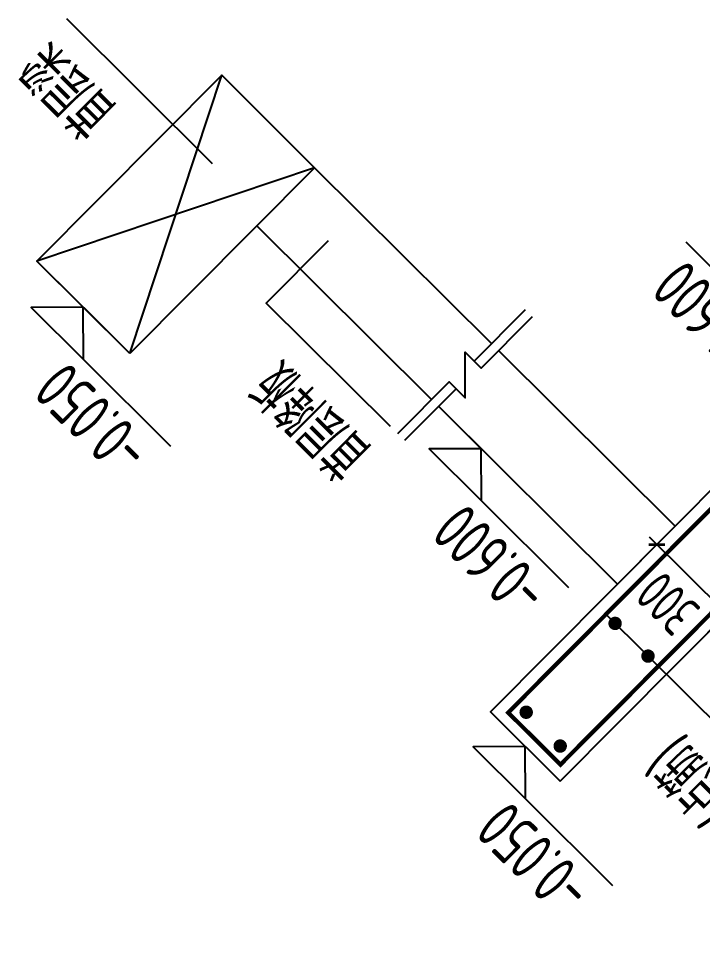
# Model space of a CAD drawing. Extents: x 517450926 to 520131079, y 3499134486 to 3500888201.
# Drawn here: x 518815463 to 518821723, y 3500015613 to 3500024075 of the extents above; entities that cross this region are included whole.
import ezdxf
from ezdxf.enums import TextEntityAlignment as Align

# ---------------------------------------------------------------- set-up
doc = ezdxf.new("R2010")
doc.units = 0
doc.header["$LTSCALE"] = 1000
doc.header["$MEASUREMENT"] = 0
doc.linetypes.add('DASHED', pattern=[0.75, 0.5, -0.25])
doc.layers.get('0').update_dxf_attribs({"linetype": 'CONTINUOUS'})
doc.layers.get('Defpoints').update_dxf_attribs({"color": 2, "linetype": 'CONTINUOUS'})
for name, color, linetype in [('__附着_A10-23平面图_TEN25IWV_设计区$0$__附着_A10-23平面图_TEN25IWV_设计区$0$__附着_A10-2楼一层平面（剧场）_TEN25667_设计区$0$AD-LEVL-HIGH', 61, 'CONTINUOUS'), ('S_BEAM', 4, 'DASHED'), ('S_DETL', 7, 'CONTINUOUS'), ('S_DETL_REIN', 1, 'CONTINUOUS'), ('S_DETL_TEXT', 161, 'CONTINUOUS'), ('S_DETL_THIN', 43, 'CONTINUOUS'), ('S_PLAN_TOPC', 7, 'CONTINUOUS')]:
    doc.layers.add(name, color=color, linetype=linetype)
doc.styles.add('__附着_A10-23平面图_TEN25IWV_设计区$0$__附着_A10-23平面图_TEN25IWV_设计区$0$__附着_A10-2楼一层平面（剧场）_TEN25667_设计区$0$TH-STYLE3', font='tssdeng', dxfattribs={"width": 0.7, "bigfont": 'tssdchn'})
doc.styles.add('TH-STYLE3', font='tssdeng.shx', dxfattribs={"width": 0.7, "bigfont": 'tssdchn.shx'})
doc.dimstyles.new('TSSD_100_100', dxfattribs={"dimtxt": 375, "dimasz": 100, "dimexe": 100, "dimexo": 0, "dimgap": 125, "dimtad": 1, "dimdec": 1, "dimdsep": 46, "dimtxsty": 'TH-STYLE3', "dimblk": 'ARCHTICK', "dimcen": -100, "dimdle": 100, "dimclrt": 7, "dimadec": 0, "dimazin": 0, "dimtfac": 1, "dimtdec": 1, "dimtix": 1, "dimtmove": 2, "dimatfit": 3, "dimldrblk": 'ARCHTICK', "dimfxl": 500, "dimfxlon": 1, "dimtolj": 1, "dimtzin": 0, "dimarcsym": 0})

# ---------------------------------------------------------------- blocks, each defined once
blk = doc.blocks.new('_ArchTick')
at = {"color": 0, "const_width": 0.25}
blk.add_lwpolyline([(-0.53, -0.53), (0.53, 0.53)], dxfattribs=at)
blk = doc.blocks.new('*D533')
at = {"layer": 'Defpoints', "color": 0, "transparency": 16777216}
for p in [(518820754.8, 3500018703.3), (518821944.1, 3500018622.9), (518821393, 3500018068.7)]:
    blk.add_point(p, dxfattribs=at)
at = {"layer": 'S_PLAN_TOPC', "color": 0, "lineweight": -2, "transparency": 16777216}
for p, q in [((518820953.4, 3500018903), (518821376.5, 3500019328.4)), ((518821235.1, 3500019328), (518822015, 3500018552.3)), ((518821591.5, 3500018268.3), (518822014.6, 3500018693.8))]:
    blk.add_line(p, q, dxfattribs=at)
at = {"layer": 'S_PLAN_TOPC', "color": 0, "lineweight": -2, "transparency": 16777216, "xscale": 100, "yscale": 100, "zscale": 100}
for p, rotation in [((518821306, 3500019257.5), 135.1572922659514), ((518821944.1, 3500018622.9), 315.1572922659514)]:
    blk.add_blockref('_ArchTick', p, dxfattribs=dict(at, rotation=rotation))
at = {"layer": 'S_PLAN_TOPC', "color": 7, "transparency": 16777216, "insert": (518821404.7, 3500018718.6), "char_height": 375, "attachment_point": 5, "rotation": 135.15729, "style": 'TH-STYLE3'}
blk.add_mtext('\\A1;300', dxfattribs=at)
blk = doc.blocks.new('*U66')
for p, q in [((900, 450), (2400, 450)), ((0, 0), (900, 0))]:
    blk.add_line(p, q)
blk.add_lwpolyline([(900, 450), (450, 0), (0, 450), (900, 450)], close=True)
at = {"style": '__附着_A10-23平面图_TEN25IWV_设计区$0$__附着_A10-23平面图_TEN25IWV_设计区$0$__附着_A10-2楼一层平面（剧场）_TEN25667_设计区$0$TH-STYLE3', "width": 0.7}
blk.add_attdef('标高', (900, 600), '', height=450, dxfattribs=at)
blk = doc.blocks.new('d')
at = {"const_width": 50}
blk.add_lwpolyline([(-25, 0, 1), (25, 0, 1)], format="xyb", close=True, dxfattribs=at)

msp = doc.modelspace()

# ---------------------------------------------------------------- linework, layer by layer
at = {"layer": 'S_BEAM', "linetype": 'ByBlock'}
for p, q in [((518816481.0365, 3500021007.0267), (518817322.5731, 3500023554.931)), ((518818173.4275, 3500022708.7355), (518815630.1821, 3500021853.2222))]:
    msp.add_line(p, q, dxfattribs=at)
msp.add_lwpolyline([(518816481.0365, 3500021007.0267), (518815630.1821, 3500021853.2222), (518817322.5731, 3500023554.931), (518818173.4275, 3500022708.7355)], close=True, dxfattribs=at)
at = {"layer": 'S_DETL'}
for points in [[(518819794.0445, 3500021096.9922), (518818173.4275, 3500022708.7355)], [(518819244.1836, 3500020586.0819), (518817644.5553, 3500022176.9515)], [(518820419.6348, 3500017089.9942), (518820948.507, 3500017621.7782), (518823698.6424, 3500020387.0549), (518823060.5016, 3500021021.7016), (518819781.494, 3500017724.6409), (518820419.6348, 3500017089.9942)], [(518821473.8851, 3500019426.3496), (518819857.0105, 3500021034.3709)], [(518820945.0129, 3500018894.5656), (518819307.1496, 3500020523.4607)]]:
    msp.add_lwpolyline(points, dxfattribs=at)
at = {"layer": 'S_DETL_REIN', "const_width": 38.4}
msp.add_lwpolyline([(518824357.0243, 3500021197.9634), (518820423.4539, 3500017242.7361), (518819944.8483, 3500017718.721), (518823878.4187, 3500021673.9484)], dxfattribs=at)
at = {"layer": 'S_DETL_TEXT'}
msp.add_line((518820839.8951, 3500018618.6957), (518823417.8013, 3500016054.9049), dxfattribs=at)
for points in [[(518815901.6905, 3500024074.9792), (518817236.5352, 3500022747.4434)], [(518818297.5919, 3500022039.6465), (518817729.9055, 3500021468.8346), (518818863.9408, 3500020341.0088)]]:
    msp.add_lwpolyline(points, dxfattribs=at)
at = {"layer": 'S_DETL_THIN'}
for points in [[(518818935.2254, 3500020275.4227), (518819404.8847, 3500020747.6678), (518819551.8054, 3500020601.5516), (518819550.6562, 3500021020.1758), (518819697.5769, 3500020874.0595), (518820167.2363, 3500021346.3047)], [(518819634.6109, 3500020936.6808), (518820104.2702, 3500021408.9259)], [(518818998.1914, 3500020212.8014), (518819467.8507, 3500020685.0466)]]:
    msp.add_lwpolyline(points, dxfattribs=at)

# ---------------------------------------------------------------- block references
at = {"layer": '__附着_A10-23平面图_TEN25IWV_设计区$0$__附着_A10-23平面图_TEN25IWV_设计区$0$__附着_A10-2楼一层平面（剧场）_TEN25667_设计区$0$AD-LEVL-HIGH'}
ref = msp.add_blockref('*U66', (518823087.0908, 3500020995.258), dxfattribs=dict(at, xscale=0.7500000000000003, yscale=0.7500000000000003, zscale=0.7500000000000003, rotation=135.1572923035748))
ref.add_attrib('标高', '-1.600', (518822311.9442, 3500021131.504), dxfattribs={"layer": '0', "height": 450, "rotation": 135.15728013, "style": '__附着_A10-23平面图_TEN25IWV_设计区$0$__附着_A10-23平面图_TEN25IWV_设计区$0$__附着_A10-2楼一层平面（剧场）_TEN25667_设计区$0$TH-STYLE3', "width": 0.7})
ref = msp.add_blockref('*U66', (518815816.3065, 3500021668.117), dxfattribs=dict(at, xscale=-0.7500000000000003, yscale=0.7500000000000003, zscale=0.75, rotation=135.1572923156388))
ref.add_attrib('标高', '-0.050', (518816697.4543, 3500020157.1377), dxfattribs={"layer": '0', "height": 450, "rotation": 135.15729297, "style": '__附着_A10-23平面图_TEN25IWV_设计区$0$__附着_A10-23平面图_TEN25IWV_设计区$0$__附着_A10-2楼一层平面（剧场）_TEN25667_设计区$0$TH-STYLE3', "width": 0.7})
ref = msp.add_blockref('*U66', (518819459.139, 3500020372.3036), dxfattribs=dict(at, xscale=-0.7500000000000003, yscale=0.7500000000000003, zscale=0.75, rotation=135.1572923156388))
ref.add_attrib('标高', '-0.600', (518820340.2868, 3500018861.3243), dxfattribs={"layer": '0', "height": 450, "rotation": 135.15729297, "style": '__附着_A10-23平面图_TEN25IWV_设计区$0$__附着_A10-23平面图_TEN25IWV_设计区$0$__附着_A10-2楼一层平面（剧场）_TEN25667_设计区$0$TH-STYLE3', "width": 0.7})
ref = msp.add_blockref('*U66', (518819861.2616, 3500017645.31), dxfattribs=dict(at, xscale=-0.7500000000000003, yscale=0.7500000000000003, zscale=0.75, rotation=135.1572923156388))
ref.add_attrib('标高', '-0.050', (518820742.4095, 3500016134.3308), dxfattribs={"layer": '0', "height": 450, "rotation": 135.15729297, "style": '__附着_A10-23平面图_TEN25IWV_设计区$0$__附着_A10-23平面图_TEN25IWV_设计区$0$__附着_A10-2楼一层平面（剧场）_TEN25667_设计区$0$TH-STYLE3', "width": 0.7})
at = {"layer": 'S_DETL_REIN', "xscale": -1.2288, "yscale": 1.2288, "zscale": 1.2288, "rotation": 135.1572923035748}
for p in [(518820923.4006, 3500018535.6475), (518821224.6033, 3500018236.094), (518820109.6944, 3500017721.9833), (518820421.0051, 3500017412.3772)]:
    msp.add_blockref('d', p, dxfattribs=at)

# ---------------------------------------------------------------- texts
at = {"layer": 'S_DETL_TEXT', "style": 'TH-STYLE3', "width": 0.7}
for s, p in [('首层梁', (518816489.6698, 3500023356.2878)), ('首层降板', (518818821.8643, 3500020227.9431)), ('%%13212@150(点筋)', (518823282.3399, 3500015956.6814))]:
    msp.add_text(s, height=450, rotation=135.15728013, dxfattribs=at).set_placement(p, align=Align.BOTTOM_LEFT)

# ---------------------------------------------------------------- dimensions: what is measured, and where the dimension line sits
at = {"layer": 'S_PLAN_TOPC'}
dim = msp.add_linear_dim(base=(518821944.102, 3500018622.8546), p1=(518820754.8097, 3500018703.3152), p2=(518821392.9505, 3500018068.6686), angle=135.15729227, text='300', dimstyle='TSSD_100_100', dxfattribs=at)
dim.commit()
dim.dimension.update_dxf_attribs({"geometry": '*D533', "text_midpoint": (518821404.6682, 3500018718.6013)})

doc.saveas('drawing.dxf')
